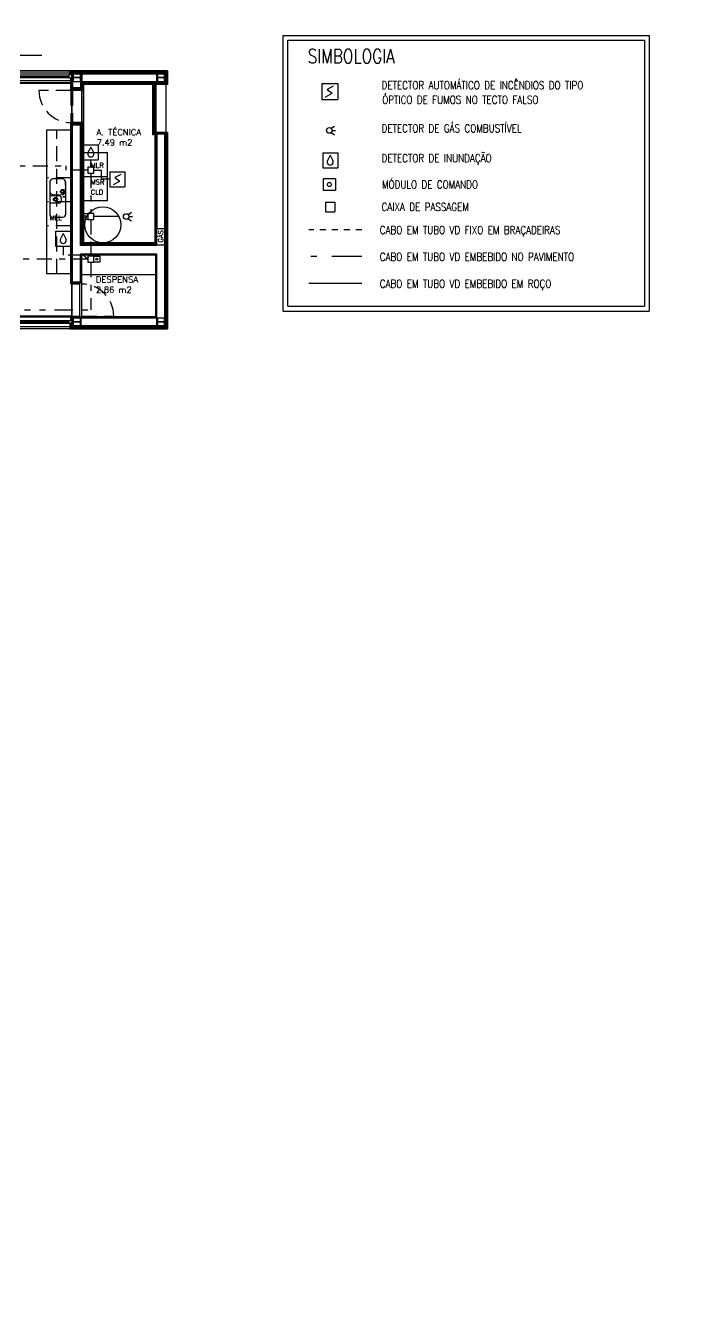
# Model space of a CAD drawing. Header units: millimetres. Extents: x 145 to 60311, y -8355 to 8851.
# Drawn here: x 780.87 to 791.91, y 499.21 to 520.61 of the extents above; entities that cross this region are included whole.
import ezdxf

# ---------------------------------------------------------------- set-up
doc = ezdxf.new("R2010")
doc.units = ezdxf.units.MM
for name, pattern in [('DASHDOT', [1, 0.5, -0.25, 0, -0.25]), ('DASHDOT2', [0.5, 0.25, -0.125, 0, -0.125]), ('DIVIDEX2', [2.5, 1, -0.5, 0, -0.5, 0, -0.5]), ('HIDDEN', [0.375, 0.25, -0.125])]:
    doc.linetypes.add(name, pattern=pattern)
for name, color, linetype in [('aparelhagem', 3, 'Continuous'), ('ARQ', 8, 'Continuous'), ('ARQ-TEXTO', 8, 'Continuous'), ('CABOS', 3, 'DASHDOT2'), ('DETECÇÃO', 3, 'Continuous'), ('MODULO DE COMANDO', 7, 'Continuous'), ('SIMBOLOGIA', 3, 'Continuous'), ('texto', 1, 'Continuous')]:
    doc.layers.add(name, color=color, linetype=linetype)
doc.styles.add('ATPI', font='ROMANS.shx', dxfattribs={"width": 0.8})
doc.styles.add('ROMANS', font='romans', dxfattribs={"height": 1.2})

# ---------------------------------------------------------------- blocks, each defined once
blk = doc.blocks.new('INUMDAÇÃO')
at = {"layer": 'CABOS', "color": 2}
for q in [(0.119, 0.181), (0.256, 0.181)]:
    blk.add_line((0.188, 0.313), q, dxfattribs=at)
at = {"layer": 'DETECÇÃO', "color": 3}
for p, q in [((0, 0.375), (0, 0)), ((0, 0.375), (0.375, 0.375)), ((0.375, 0.375), (0.375, 0)), ((0, 0), (0.375, 0))]:
    blk.add_line(p, q, dxfattribs=at)
at = {"layer": 'DETECÇÃO', "color": 2}
blk.add_arc((0.188, 0.146), 0.077, 152.637, 27.363, dxfattribs=at)
blk = doc.blocks.new('A$C70AE541F')
at = {"layer": 'DETECÇÃO', "color": 3}
for p, q in [((0, 0.5), (0, 0)), ((0, 0.5), (0.5, 0.5)), ((0.5, 0.5), (0.5, 0)), ((0, 0), (0.5, 0))]:
    blk.add_line(p, q, dxfattribs=at)
at = {"layer": 'DETECÇÃO', "color": 2}
for p, q in [((0.114, 0.072), (0.332, 0.191)), ((0.364, 0.416), (0.168, 0.309)), ((0.168, 0.309), (0.332, 0.191))]:
    blk.add_line(p, q, dxfattribs=at)
blk = doc.blocks.new('CX_DERIVAÇÃO')
at = {"layer": 'aparelhagem'}
blk.add_lwpolyline([(0.05, 0), (0.05, 0.1), (-0.05, 0.1), (-0.05, 0)], close=True, dxfattribs=at)
blk = doc.blocks.new('M_COMANDO')
at = {"layer": 'MODULO DE COMANDO', "color": 3}
blk.add_lwpolyline([(0, 0.15), (0.15, 0.15), (0.15, 0), (0, 0)], close=True, dxfattribs=at)
at = {"layer": 'MODULO DE COMANDO', "color": 4}
blk.add_circle((0.075, 0.075), 0.0251, dxfattribs=at)

msp = doc.modelspace()

# ---------------------------------------------------------------- linework, layer by layer
at = {"layer": 'ARQ'}
for p, q in [((774.606, 519.855), (783.233, 519.855)), ((774.636, 519.825), (781.803, 519.825)), ((774.636, 519.825), (783.203, 519.825)), ((781.606, 519.855), (779.033, 519.855)), ((779.033, 519.788), (781.589, 519.788)), ((781.589, 519.742), (779.033, 519.742)), ((780.343, 519.765), (781.589, 519.765)), ((783.233, 519.855), (781.606, 519.855)), ((781.606, 519.788), (781.606, 519.855)), ((781.619, 519.788), (781.619, 519.842)), ((781.619, 519.842), (783.219, 519.842)), ((781.623, 519.528), (781.623, 519.742)), ((781.633, 519.788), (781.633, 519.828)), ((781.633, 519.828), (783.206, 519.828)), ((781.636, 519.788), (781.653, 519.788)), ((781.636, 519.542), (781.636, 519.742)), ((781.656, 519.808), (781.656, 519.675)), ((781.663, 519.808), (781.656, 519.808)), ((781.663, 519.808), (781.663, 519.756)), ((781.663, 519.727), (781.663, 519.675)), ((781.764, 519.744), (781.675, 519.744)), ((781.764, 519.739), (781.675, 519.739)), ((781.776, 519.808), (781.776, 519.756)), ((781.783, 519.808), (781.776, 519.808)), ((781.776, 519.727), (781.776, 519.675)), ((781.783, 519.808), (781.783, 519.675)), ((781.786, 519.808), (783.053, 519.808)), ((781.803, 519.825), (781.803, 516.958)), ((783.056, 519.808), (783.056, 519.675)), ((783.063, 519.808), (783.056, 519.808)), ((783.063, 519.808), (783.063, 519.756)), ((783.063, 519.727), (783.063, 519.675)), ((783.164, 519.744), (783.075, 519.744)), ((783.164, 519.739), (783.075, 519.739)), ((783.176, 519.808), (783.176, 519.756)), ((783.183, 519.808), (783.176, 519.808)), ((783.176, 519.727), (783.176, 519.675)), ((783.183, 519.808), (783.183, 519.675)), ((783.203, 519.825), (783.203, 519.658)), ((783.206, 519.655), (783.206, 519.828)), ((783.219, 519.642), (783.219, 519.842)), ((783.233, 519.628), (783.233, 519.855)), ((783.233, 519.855), (783.233, 519.628)), ((774.803, 519.658), (781.636, 519.658)), ((781.636, 519.658), (778.986, 519.658)), ((779.016, 519.695), (781.623, 519.695)), ((781.623, 519.645), (779.016, 519.645)), ((781.833, 519.528), (781.623, 519.528)), ((781.636, 515.758), (781.636, 519.658)), ((781.636, 519.658), (781.636, 515.758)), ((781.819, 519.542), (781.636, 519.542)), ((781.653, 519.555), (781.653, 519.675)), ((781.786, 519.572), (781.653, 519.572)), ((781.806, 519.555), (781.653, 519.555)), ((781.663, 519.675), (781.656, 519.675)), ((781.783, 519.675), (781.776, 519.675)), ((783.053, 519.675), (781.786, 519.675)), ((781.786, 519.572), (781.786, 519.675)), ((783.206, 519.655), (781.806, 519.655)), ((781.806, 519.555), (781.806, 519.655)), ((783.219, 519.642), (781.819, 519.642)), ((781.819, 519.542), (781.819, 519.642)), ((783.143, 519.628), (781.833, 519.628)), ((781.833, 519.528), (781.833, 519.628)), ((783.233, 519.628), (781.833, 519.628)), ((781.833, 519.628), (781.833, 516.992)), ((783.063, 519.675), (783.056, 519.675)), ((783.233, 519.628), (783.143, 519.628)), ((783.183, 519.675), (783.176, 519.675)), ((783.203, 519.658), (783.203, 515.592)), ((781.223, 516.475), (781.223, 518.875)), ((781.223, 518.875), (781.623, 518.875)), ((781.623, 518.875), (781.623, 518.995)), ((781.833, 518.995), (781.623, 518.995)), ((781.623, 516.475), (781.623, 518.875)), ((781.623, 518.875), (781.636, 518.875)), ((781.629, 518.875), (781.629, 518.972)), ((781.636, 516.325), (781.636, 518.982)), ((781.819, 518.982), (781.636, 518.982)), ((781.649, 516.338), (781.649, 518.968)), ((781.806, 518.968), (781.649, 518.968)), ((781.783, 518.952), (781.649, 518.952)), ((781.783, 516.945), (781.783, 518.952)), ((781.806, 518.968), (781.806, 516.965)), ((781.819, 518.982), (781.819, 516.978)), ((781.833, 518.995), (781.833, 516.992)), ((783.233, 518.828), (783.026, 518.828)), ((783.026, 516.992), (783.026, 518.828)), ((783.026, 516.992), (783.026, 518.828)), ((783.026, 518.828), (783.233, 518.828)), ((783.219, 518.815), (783.039, 518.815)), ((783.039, 518.815), (783.039, 517.225)), ((783.206, 518.802), (783.053, 518.802)), ((783.053, 518.802), (783.053, 517.225)), ((783.186, 515.742), (783.186, 518.802)), ((783.206, 515.588), (783.206, 518.802)), ((783.219, 518.815), (783.219, 515.575)), ((783.233, 515.562), (783.233, 518.828)), ((783.233, 518.828), (783.233, 515.562)), ((782.233, 518.492), (781.833, 518.492)), ((782.233, 517.692), (782.233, 518.492)), ((781.269, 518.011), (781.269, 517.472)), ((781.536, 517.472), (781.536, 518.011)), ((782.233, 518.092), (781.833, 518.092)), ((783.026, 516.992), (783.026, 518.138)), ((783.039, 516.978), (783.039, 518.125)), ((783.053, 516.945), (783.053, 518.112)), ((783.186, 515.742), (783.186, 518.112)), ((781.269, 517.741), (781.269, 517.688)), ((781.429, 517.775), (781.303, 517.775)), ((781.429, 517.655), (781.303, 517.655)), ((781.463, 517.741), (781.463, 517.688)), ((782.233, 517.692), (781.833, 517.692)), ((781.319, 517.422), (781.486, 517.422)), ((783.053, 516.945), (781.783, 516.945)), ((781.803, 516.958), (783.203, 516.958)), ((783.033, 516.965), (781.806, 516.965)), ((783.033, 516.978), (781.819, 516.978)), ((783.026, 516.992), (781.833, 516.992)), ((781.833, 516.992), (783.026, 516.992)), ((783.053, 516.945), (783.053, 516.958)), ((783.203, 516.958), (783.203, 515.592)), ((783.053, 516.805), (781.783, 516.805)), ((781.783, 516.338), (781.783, 516.805)), ((783.036, 516.792), (781.803, 516.792)), ((781.803, 516.325), (781.803, 516.792)), ((783.036, 515.758), (783.036, 516.792)), ((783.053, 515.742), (783.053, 516.805)), ((781.623, 516.475), (781.223, 516.475)), ((781.623, 516.312), (781.623, 516.475)), ((781.623, 516.475), (781.636, 516.475)), ((781.623, 516.312), (781.774, 516.312)), ((781.629, 516.318), (781.629, 516.475)), ((781.774, 516.318), (781.629, 516.318)), ((781.774, 516.325), (781.636, 516.325)), ((781.783, 516.338), (781.649, 516.338)), ((781.774, 516.325), (781.803, 516.325)), ((781.774, 516.312), (781.774, 516.325)), ((781.774, 515.772), (781.774, 516.305)), ((783.036, 516.458), (781.803, 516.458)), ((781.803, 515.772), (781.803, 516.305)), ((779.003, 515.758), (781.636, 515.758)), ((781.636, 515.758), (779.003, 515.758)), ((781.623, 515.772), (780.416, 515.772)), ((780.449, 515.698), (781.589, 515.698)), ((780.449, 515.675), (781.589, 515.675)), ((780.449, 515.652), (781.589, 515.652)), ((781.606, 515.652), (781.606, 515.562)), ((781.619, 515.652), (781.619, 515.575)), ((781.623, 515.698), (781.623, 515.772)), ((781.623, 515.772), (781.774, 515.772)), ((781.629, 515.698), (781.629, 515.765)), ((781.629, 515.765), (781.774, 515.765)), ((781.633, 515.652), (781.633, 515.588)), ((781.636, 515.698), (781.636, 515.758)), ((781.774, 515.758), (781.636, 515.758)), ((781.636, 515.652), (781.653, 515.652)), ((781.653, 515.742), (781.786, 515.742)), ((781.653, 515.608), (781.653, 515.742)), ((781.656, 515.742), (781.656, 515.608)), ((781.663, 515.742), (781.656, 515.742)), ((781.663, 515.742), (781.663, 515.689)), ((781.663, 515.661), (781.663, 515.608)), ((781.764, 515.677), (781.675, 515.677)), ((781.764, 515.673), (781.675, 515.673)), ((781.774, 515.772), (781.774, 515.758)), ((781.774, 515.758), (783.036, 515.758)), ((781.776, 515.742), (781.776, 515.689)), ((781.783, 515.742), (781.776, 515.742)), ((781.776, 515.661), (781.776, 515.608)), ((781.783, 515.742), (781.783, 515.608)), ((781.786, 515.742), (783.053, 515.742)), ((781.786, 515.742), (781.786, 515.608)), ((783.056, 515.742), (783.056, 515.608)), ((783.063, 515.742), (783.056, 515.742)), ((783.063, 515.742), (783.063, 515.689)), ((783.063, 515.661), (783.063, 515.608)), ((783.164, 515.677), (783.075, 515.677)), ((783.164, 515.673), (783.075, 515.673)), ((783.176, 515.742), (783.176, 515.689)), ((783.183, 515.742), (783.176, 515.742)), ((783.176, 515.661), (783.176, 515.608)), ((783.183, 515.742), (783.183, 515.608)), ((781.606, 515.562), (778.973, 515.562)), ((783.203, 515.592), (779.003, 515.592)), ((783.203, 515.592), (779.003, 515.592)), ((783.233, 515.562), (779.033, 515.562)), ((781.606, 515.562), (783.233, 515.562)), ((783.219, 515.575), (781.619, 515.575)), ((781.633, 515.588), (783.206, 515.588)), ((781.786, 515.608), (781.653, 515.608)), ((781.663, 515.608), (781.656, 515.608)), ((781.783, 515.608), (781.776, 515.608)), ((783.053, 515.608), (781.786, 515.608)), ((783.063, 515.608), (783.056, 515.608)), ((783.183, 515.608), (783.176, 515.608))]:
    msp.add_line(p, q, dxfattribs=at)
at = {"layer": 'ARQ', "linetype": 'HIDDEN'}
for p, q in [((781.623, 519.528), (781.089, 519.528)), ((781.623, 519.528), (781.623, 518.995)), ((781.651, 519.528), (781.651, 518.995)), ((781.389, 516.475), (781.389, 518.875)), ((781.623, 518.075), (781.223, 518.075)), ((781.623, 517.675), (781.223, 517.675)), ((781.623, 517.275), (781.223, 517.275)), ((781.803, 515.772), (782.336, 515.772))]:
    msp.add_line(p, q, dxfattribs=at)
at = {"layer": 'ARQ'}
for points in [[(781.636, 519.742), (781.636, 519.788), (781.589, 519.788), (781.589, 519.742)], [(781.653, 519.808), (781.786, 519.808), (781.786, 519.675), (781.653, 519.675)], [(783.053, 519.808), (783.186, 519.808), (783.186, 519.675), (783.053, 519.675)], [(781.803, 519.658), (783.036, 519.658), (783.036, 516.958), (781.803, 516.958)], [(783.006, 519.628), (782.979, 519.628), (782.979, 518.795), (783.006, 518.795)], [(783.2, 517.225), (783.033, 517.225), (783.033, 516.958), (783.2, 516.958)], [(781.803, 516.792), (783.036, 516.792), (783.036, 515.758), (781.803, 515.758)], [(781.803, 516.792), (783.036, 516.792), (783.036, 515.758), (781.803, 515.758)], [(781.636, 515.698), (781.636, 515.652), (781.589, 515.652), (781.589, 515.698)], [(783.053, 515.742), (783.186, 515.742), (783.186, 515.608), (783.053, 515.608)]]:
    msp.add_lwpolyline(points, close=True, dxfattribs=at)
msp.add_lwpolyline([(781.833, 519.628), (781.833, 516.992), (783.026, 516.992), (783.026, 519.628), (781.833, 519.628)], dxfattribs=at)
for centre, radius in [((781.482, 517.847), 0.0333), ((781.482, 517.847), 0.0233), ((781.482, 517.847), 0.02), ((781.366, 517.715), 0.0333), ((781.366, 517.715), 0.0233), ((781.366, 517.715), 0.02), ((781.505, 517.757), 0.0107), ((782.154, 517.292), 0.3)]:
    msp.add_circle(centre, radius, dxfattribs=at)
for centre, radius, start, end in [((781.675, 519.756), 0.012, 180, 270), ((781.675, 519.727), 0.012, 90, 180), ((781.764, 519.756), 0.012, 270, 0), ((781.764, 519.727), 0.012, 0, 90), ((783.075, 519.756), 0.012, 180, 270), ((783.075, 519.727), 0.012, 90, 180), ((783.164, 519.756), 0.012, 270, 0), ((783.164, 519.727), 0.012, 0, 90), ((782.163, 517.926), 0.894, 174.5893, 185.4107), ((781.323, 518.006), 0.05, 95.4107, 174.5893), ((781.403, 517.166), 0.894, 84.5893, 95.4107), ((781.482, 518.006), 0.05, 5.4107, 84.5893), ((780.642, 517.926), 0.894, 354.5893, 5.4107), ((781.323, 517.847), 0.05, 185.4107, 264.5893), ((781.403, 518.687), 0.894, 264.5893, 275.4107), ((781.482, 517.847), 0.05, 275.4107, 354.5893), ((781.303, 517.741), 0.0333, 90, 180), ((781.303, 517.688), 0.0333, 180, 270), ((781.429, 517.741), 0.0333, 0, 90), ((781.429, 517.688), 0.0333, 270, 0), ((781.319, 517.472), 0.05, 180, 270), ((781.486, 517.472), 0.05, 270, 0), ((781.675, 515.689), 0.012, 180, 270), ((781.675, 515.661), 0.012, 90, 180), ((781.764, 515.689), 0.012, 270, 0), ((781.764, 515.661), 0.012, 0, 90), ((783.075, 515.689), 0.012, 180, 270), ((783.075, 515.661), 0.012, 90, 180), ((783.164, 515.689), 0.012, 270, 0), ((783.164, 515.661), 0.012, 0, 90)]:
    msp.add_arc(centre, radius, start, end, dxfattribs=at)
at = {"layer": 'ARQ', "linetype": 'HIDDEN'}
for centre, start, end in [((781.623, 519.528), 180, 270), ((781.803, 515.772), 0, 90)]:
    msp.add_arc(centre, 0.533, start, end, dxfattribs=at)
at = {"layer": 'CABOS'}
for p, q in [((780.388, 518.275, -0.004), (781.542, 518.275, -0.004)), ((781.542, 518.203, -0.004), (781.542, 518.275, -0.004)), ((781.953, 518.253, -0.004), (781.953, 518.377, -0.004)), ((781.903, 518.203, -0.004), (781.542, 518.203, -0.004)), ((781.953, 518.153, -0.004), (781.953, 517.482, -0.004)), ((782.003, 518.203, -0.004), (782.125, 518.203, -0.004)), ((782.125, 518.203, -0.004), (782.125, 518.05, -0.004)), ((782.273, 518.05, -0.004), (782.125, 518.05, -0.004)), ((781.953, 517.382, -0.004), (781.953, 517.112, -0.004)), ((781.493, 516.937, -0.004), (781.493, 516.786, -0.004)), ((781.953, 517.012, -0.004), (781.953, 516.769, -0.004)), ((781.903, 516.719, -0.004), (780.182, 516.719, -0.004)), ((781.827, 516.786, -0.004), (781.493, 516.786, -0.004)), ((781.903, 516.719, -0.004), (781.827, 516.786, -0.004)), ((781.953, 516.669, -0.004), (781.953, 515.874, -0.004))]:
    msp.add_line(p, q, dxfattribs=at)
at = {"layer": 'CABOS', "linetype": 'Continuous'}
msp.add_line((782.433, 517.429, -0.004), (782.003, 517.429, -0.004), dxfattribs=at)
at = {"layer": 'CABOS', "color": 3, "linetype": 'DASHDOT', "ltscale": 0.03}
msp.add_line((786.466, 517.21, -0.004), (785.587, 517.21, -0.004), dxfattribs=at)
at = {"layer": 'CABOS', "linetype": 'DIVIDEX2', "ltscale": 0.3}
msp.add_line((778.502, 515.874, -0.004), (781.953, 515.874, -0.004), dxfattribs=at)
at = {"layer": 'DETECÇÃO', "linetype": 'DIVIDEX2', "ltscale": 0.5}
msp.add_line((786.466, 516.763, -0.004), (785.587, 516.763, -0.004), dxfattribs=at)
at = {"layer": 'DETECÇÃO'}
msp.add_line((786.466, 516.315, -0.004), (785.587, 516.315, -0.004), dxfattribs=at)
at = {"layer": 'SIMBOLOGIA', "color": 2}
for p, q in [((785.158, 515.856, -0.004), (785.158, 520.444, -0.004)), ((785.158, 520.444, -0.004), (791.255, 520.444, -0.004)), ((785.237, 515.935, -0.004), (785.237, 520.365, -0.004)), ((785.237, 520.365, -0.004), (791.176, 520.365, -0.004)), ((791.176, 520.365, -0.004), (791.176, 515.935, -0.004)), ((791.255, 520.444, -0.004), (791.255, 515.856, -0.004)), ((785.993, 519.603, -0.004), (785.888, 519.546, -0.004)), ((785.888, 519.546, -0.004), (785.976, 519.484, -0.004)), ((785.859, 519.42, -0.004), (785.976, 519.484, -0.004)), ((785.957, 518.9, -0.004), (786.012, 518.936, -0.004)), ((785.974, 518.864, -0.004), (786.031, 518.864, -0.004)), ((785.957, 518.828, -0.004), (786.012, 518.792, -0.004)), ((782.575, 517.466, -0.004), (782.63, 517.502, -0.004)), ((782.575, 517.394, -0.004), (782.63, 517.358, -0.004)), ((782.591, 517.43, -0.004), (782.648, 517.43, -0.004)), ((785.237, 515.935, -0.004), (791.176, 515.935, -0.004)), ((785.158, 515.856, -0.004), (791.255, 515.856, -0.004))]:
    msp.add_line(p, q, dxfattribs=at)
at = {"layer": 'SIMBOLOGIA', "color": 3}
for p, q in [((785.799, 519.648, -0.004), (786.066, 519.648, -0.004)), ((785.799, 519.648, -0.004), (785.799, 519.382, -0.004)), ((786.066, 519.648, -0.004), (786.066, 519.382, -0.004)), ((785.799, 519.382, -0.004), (786.066, 519.382, -0.004)), ((785.861, 517.671, -0.004), (785.861, 517.511, -0.004)), ((785.861, 517.671, -0.004), (786.021, 517.671, -0.004)), ((786.021, 517.671, -0.004), (786.021, 517.511, -0.004)), ((785.861, 517.511, -0.004), (786.021, 517.511, -0.004))]:
    msp.add_line(p, q, dxfattribs=at)
at = {"layer": 'SIMBOLOGIA', "color": 2}
for centre in [(785.927, 518.864, -0.004), (782.544, 517.43, -0.004)]:
    msp.add_circle(centre, 0.0469, dxfattribs=at)
at = {"layer": 'texto'}
msp.add_line((778.519, 520.117, -0.004), (781.136, 520.117, -0.004), dxfattribs=at)

# ---------------------------------------------------------------- block references
at = {"layer": 'aparelhagem', "xscale": 1.00005, "yscale": 1.00005, "zscale": 1.00005, "rotation": 180}
for p in [(781.953, 518.253, -0.004), (781.953, 517.482, -0.004), (781.953, 516.769, -0.004)]:
    msp.add_blockref('CX_DERIVAÇÃO', p, dxfattribs=at)
at = {"layer": 'CABOS', "xscale": 0.6667, "yscale": 0.6667, "zscale": 0.6667}
for p in [(781.828, 518.377, 0), (785.816, 518.242, -0.004), (781.368, 516.937, 0)]:
    msp.add_blockref('INUMDAÇÃO', p, dxfattribs=at)
at = {"layer": 'DETECÇÃO', "xscale": 0.5000249999999999, "yscale": 0.5000249999999999, "zscale": 0.5000249999999999}
msp.add_blockref('A$C70AE541F', (782.273, 517.925, -0.004), dxfattribs=at)
at = {"layer": 'MODULO DE COMANDO'}
for p, xscale, yscale, zscale in [((785.827, 517.864, -0.004), 1.3334, 1.3334, 1.3334), ((781.803, 517.382, -0.004), 0.6667, 0.6667, 0.6667), ((782.003, 516.669, -0.004), 0.6667, 0.6667, 0.6667)]:
    msp.add_blockref('M_COMANDO', p, dxfattribs=dict(at, xscale=xscale, yscale=yscale, zscale=zscale))

# ---------------------------------------------------------------- texts
at = {"layer": 'ARQ-TEXTO', "attachment_point": 4, "style": 'ROMANS'}
for s, insert, char_height in [('{\\Fromans|c0;A. TÉCNICA\\P7.49 m2}', (782.05, 518.749, -0.004), 0.1024), ('{\\Fromans|c0;MLR}', (781.953, 518.281, -0.004), 0.08192), ('{\\Fromans|c0;MSR}', (781.951, 518.004, -0.004), 0.08192), ('{\\Fromans|c0;CLD}', (781.953, 517.836, -0.004), 0.08192), ('{\\Fromans|c0;MLL}', (781.268, 517.409, -0.004), 0.08192), ('{\\Fromans|c0;DESPENSA\\P2.86 m2}', (782.039, 516.296, -0.004), 0.1024)]:
    msp.add_mtext(s, dxfattribs=dict(at, insert=insert, char_height=char_height))
at = {"layer": 'ARQ-TEXTO', "insert": (783.118, 516.997, -0.004), "char_height": 0.08192, "attachment_point": 4, "rotation": 90, "style": 'ROMANS'}
msp.add_mtext('{\\Fromans|c0;GÁS}', dxfattribs=at)
at = {"layer": 'SIMBOLOGIA', "color": 5, "style": 'ATPI', "width": 0.8}
msp.add_text('SIMBOLOGIA', height=0.2333, dxfattribs=at).set_placement((785.568, 519.984, -0.004))
at = {"layer": 'SIMBOLOGIA', "color": 2, "style": 'ATPI', "width": 0.8}
for s, p in [('DETECTOR AUTOMÁTICO DE INCÊNDIOS DO TIPO', (786.797, 519.551, -0.004)), ('ÓPTICO DE FUMOS NO TECTO FALSO', (786.808, 519.309, -0.004)), ('DETECTOR DE GÁS COMBUSTÍVEL', (786.797, 518.832, -0.004)), ('DETECTOR DE INUNDAÇÃO', (786.797, 518.336, -0.004)), ('MÓDULO DE COMANDO', (786.803, 517.896, -0.004)), ('CAIXA DE PASSAGEM', (786.797, 517.523, -0.004)), (' CABO EM TUBO VD FIXO EM BRAÇADEIRAS', (786.694, 517.139, -0.004)), (' CABO EM TUBO VD EMBEBIDO NO PAVIMENTO', (786.694, 516.692, -0.004)), (' CABO EM TUBO VD EMBEBIDO EM ROÇO', (786.694, 516.244, -0.004))]:
    msp.add_text(s, height=0.13334, dxfattribs=at).set_placement(p)

doc.saveas('drawing.dxf')
